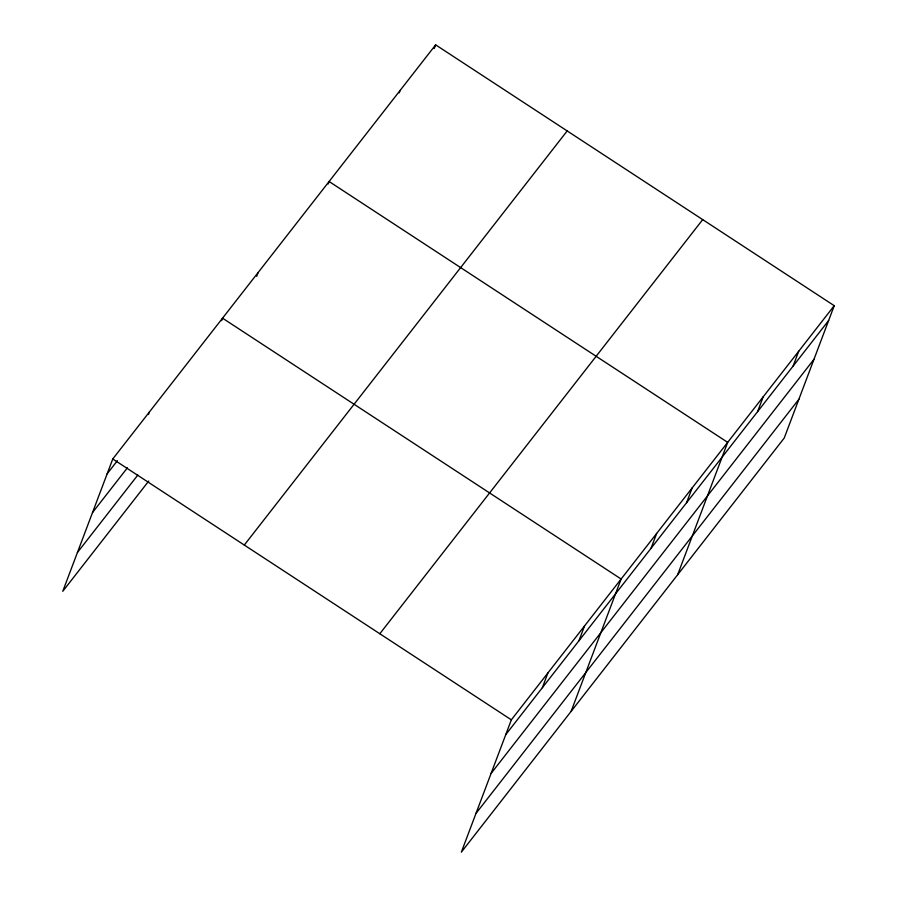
<?xml version="1.0" encoding="UTF-8"?>
<svg xmlns="http://www.w3.org/2000/svg" width="897" height="897" viewBox="0 0 897 897"><rect width="100%" height="100%" fill="white"/><g stroke="black" fill="none" stroke-linecap="round" stroke-linejoin="round"><path stroke-width="1.35" d="M834.232 305.698L511.346 719.831L461.35 852.15L784.236 438.028L834.232 305.698L435.65 44.85L112.764 458.972L62.768 591.302L148.723 481.061M148.431 414.515L149.362 412.048M221.615 320.644L222.546 318.177L621.128 579.025L571.131 711.343M256.665 276.321L258.067 272.621M328.167 183.986L329.098 181.508L727.68 442.367L677.683 574.685M399.199 92.873L400.14 90.406M434.26 48.55L435.65 44.85M542.337 687.707L547.944 672.896M578.935 640.772L584.53 625.96M651.043 548.28L656.649 533.468M686.564 502.735L692.159 487.923M757.595 411.622L763.201 396.81M793.116 366.066L798.711 351.254M107.169 473.795L117.384 460.688M92.514 512.568L127.408 467.819M77.422 552.518L137.846 475.029M244.298 545.062L567.184 130.928M379.812 633.753L702.699 219.619M505.751 734.643L828.637 320.521M491.096 773.416L813.983 359.293M476.004 813.377L798.891 399.243M112.764 458.972L511.346 719.831"/></g></svg>
